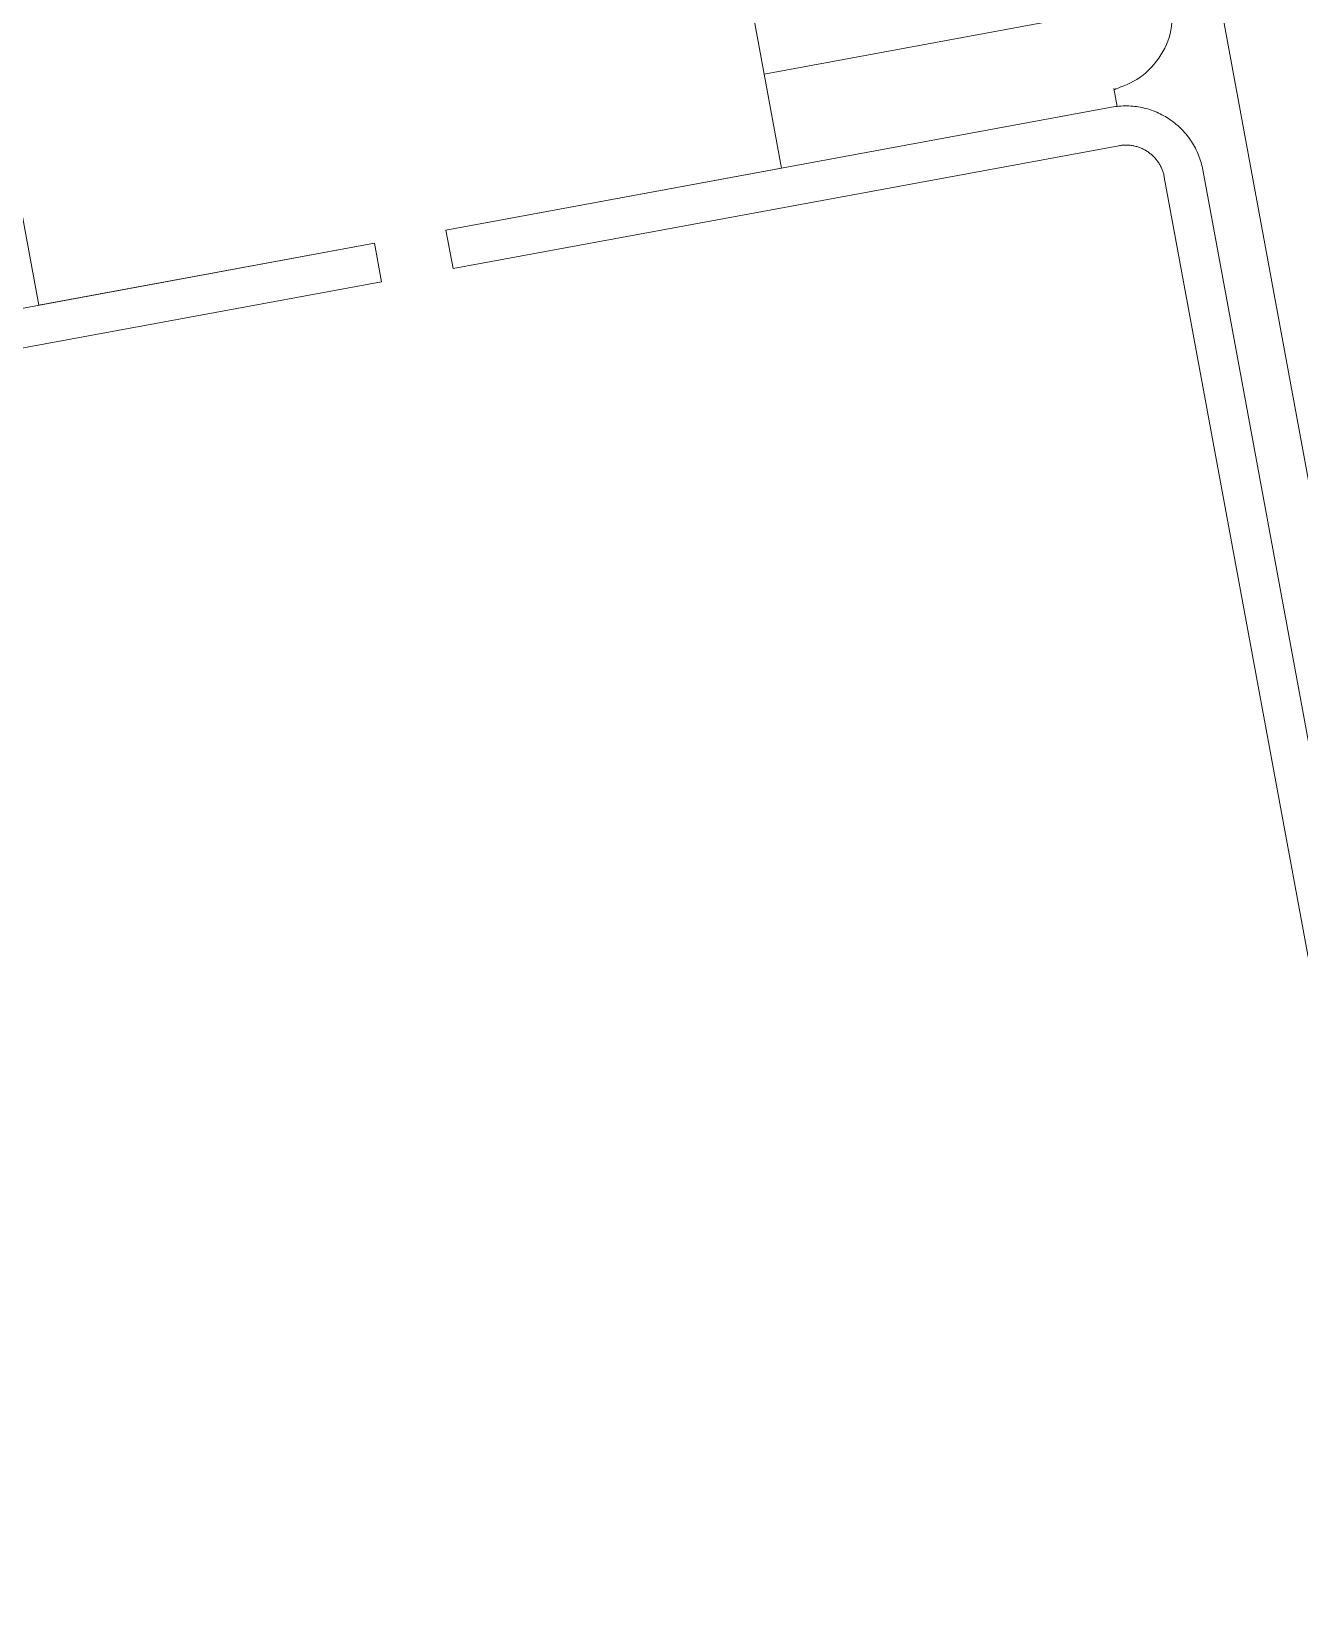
# Model space of a CAD drawing. Header units: millimetres. Extents: x -159872 to 386485, y -250577 to 158966.
# Drawn here: x 178045.69 to 178068.35, y 3688.02 to 3716.36 of the extents above; entities that cross this region are included whole.
import ezdxf

# ---------------------------------------------------------------- set-up
doc = ezdxf.new("R2010")
doc.units = ezdxf.units.MM
doc.layers.get('0').update_dxf_attribs({"lineweight": 25})
doc.layers.add('LDS-equipment-kitchen equipment', color=3, linetype='Continuous', lineweight=13)

# ---------------------------------------------------------------- blocks, each defined once
blk = doc.blocks.new('A$C73be1ed8')
at = {"transparency": 33554687}
for points in [[(615, 1410.083, 0), (615, 703.238, 0)], [(615.7, 1410.083, 0), (615.7, 703.238, 0)], [(60, 709.338, 0), (615, 709.338, 0)], [(615, 703.238, 0), (615, 709.338, 0)], [(615.7, 703.238, 0), (615, 703.238, 0)], [(615, 695.838, 0), (615, 701.938, 0)], [(615, 689.838, 0), (615, 701.938, 0)], [(615.7, 701.938, 0), (615, 701.938, 0)], [(615.7, 689.838, 0), (615.7, 701.938, 0)], [(60, 695.838, 0), (615, 695.838, 0)], [(613.293, 689.838, 0), (613.293, 695.838, 0)], [(615.004, 689.738, 0), (614.68, 689.738, 0)], [(616.4, 689.138, 0), (673.6, 689.138, 0)], [(616.4, 688.438, 0), (673.6, 688.438, 0)], [(623.912, 687.588, 0), (52.312, 687.588, 0)]]:
    blk.add_polyline3d(points, dxfattribs=at)
for points in [[(616.4, 688.438, 0), (616.366, 688.438, 0), (616.331, 688.44, 0), (616.297, 688.442, 0), (616.263, 688.445, 0), (616.229, 688.448, 0), (616.195, 688.453, 0), (616.161, 688.458, 0), (616.127, 688.465, 0), (616.093, 688.472, 0), (616.06, 688.48, 0), (616.027, 688.489, 0), (615.994, 688.498, 0), (615.961, 688.509, 0), (615.928, 688.52, 0), (615.896, 688.532, 0), (615.864, 688.544, 0), (615.833, 688.558, 0), (615.801, 688.572, 0), (615.771, 688.587, 0), (615.74, 688.603, 0), (615.71, 688.62, 0), (615.68, 688.637, 0), (615.651, 688.655, 0), (615.622, 688.674, 0), (615.594, 688.693, 0), (615.566, 688.713, 0), (615.539, 688.734, 0), (615.512, 688.756, 0), (615.486, 688.778, 0), (615.46, 688.801, 0), (615.435, 688.824, 0), (615.41, 688.848, 0), (615.386, 688.873, 0), (615.363, 688.898, 0), (615.34, 688.923, 0), (615.318, 688.95, 0), (615.296, 688.977, 0), (615.276, 689.004, 0), (615.255, 689.032, 0), (615.236, 689.06, 0), (615.217, 689.089, 0), (615.199, 689.118, 0), (615.182, 689.148, 0), (615.165, 689.178, 0), (615.149, 689.208, 0), (615.134, 689.239, 0), (615.12, 689.271, 0), (615.107, 689.302, 0), (615.094, 689.334, 0), (615.082, 689.366, 0), (615.071, 689.399, 0), (615.06, 689.431, 0), (615.051, 689.464, 0), (615.042, 689.498, 0), (615.034, 689.531, 0), (615.027, 689.565, 0), (615.021, 689.599, 0), (615.015, 689.632, 0), (615.011, 689.666, 0), (615.007, 689.701, 0), (615.004, 689.735, 0), (615.002, 689.769, 0), (615, 689.804, 0), (615, 689.838, 0)], [(616.4, 689.138, 0), (616.383, 689.138, 0), (616.366, 689.139, 0), (616.349, 689.14, 0), (616.331, 689.141, 0), (616.314, 689.143, 0), (616.297, 689.145, 0), (616.28, 689.148, 0), (616.263, 689.151, 0), (616.247, 689.155, 0), (616.23, 689.159, 0), (616.213, 689.163, 0), (616.197, 689.168, 0), (616.18, 689.173, 0), (616.164, 689.179, 0), (616.148, 689.185, 0), (616.132, 689.191, 0), (616.116, 689.198, 0), (616.101, 689.205, 0), (616.085, 689.213, 0), (616.07, 689.221, 0), (616.055, 689.229, 0), (616.04, 689.237, 0), (616.026, 689.246, 0), (616.011, 689.256, 0), (615.997, 689.266, 0), (615.983, 689.276, 0), (615.969, 689.286, 0), (615.956, 689.297, 0), (615.943, 689.308, 0), (615.93, 689.319, 0), (615.917, 689.331, 0), (615.905, 689.343, 0), (615.893, 689.355, 0), (615.881, 689.368, 0), (615.87, 689.381, 0), (615.859, 689.394, 0), (615.848, 689.407, 0), (615.838, 689.421, 0), (615.828, 689.435, 0), (615.818, 689.449, 0), (615.809, 689.463, 0), (615.8, 689.478, 0), (615.791, 689.493, 0), (615.783, 689.508, 0), (615.775, 689.523, 0), (615.767, 689.539, 0), (615.76, 689.554, 0), (615.753, 689.57, 0), (615.747, 689.586, 0), (615.741, 689.602, 0), (615.735, 689.618, 0), (615.73, 689.635, 0), (615.725, 689.651, 0), (615.721, 689.668, 0), (615.717, 689.684, 0), (615.713, 689.701, 0), (615.71, 689.718, 0), (615.708, 689.735, 0), (615.705, 689.752, 0), (615.703, 689.769, 0), (615.702, 689.786, 0), (615.701, 689.804, 0), (615.7, 689.821, 0), (615.7, 689.838, 0)]]:
    blk.add_polyline3d(points)
blk.add_open_spline([(613.3, 688.438), (613.483, 688.459), (613.85, 688.501), (614.313, 688.825), (614.637, 689.288), (614.679, 689.654), (614.703, 689.738)], degree=3, dxfattribs=at)

msp = doc.modelspace()

# ---------------------------------------------------------------- block references
at = {"layer": 'LDS-equipment-kitchen equipment', "xscale": -1, "rotation": 100.4582459913295}
msp.add_blockref('A$C73be1ed8', (178631.73576, 4445.00837, 0), dxfattribs=at)

doc.saveas('drawing.dxf')
